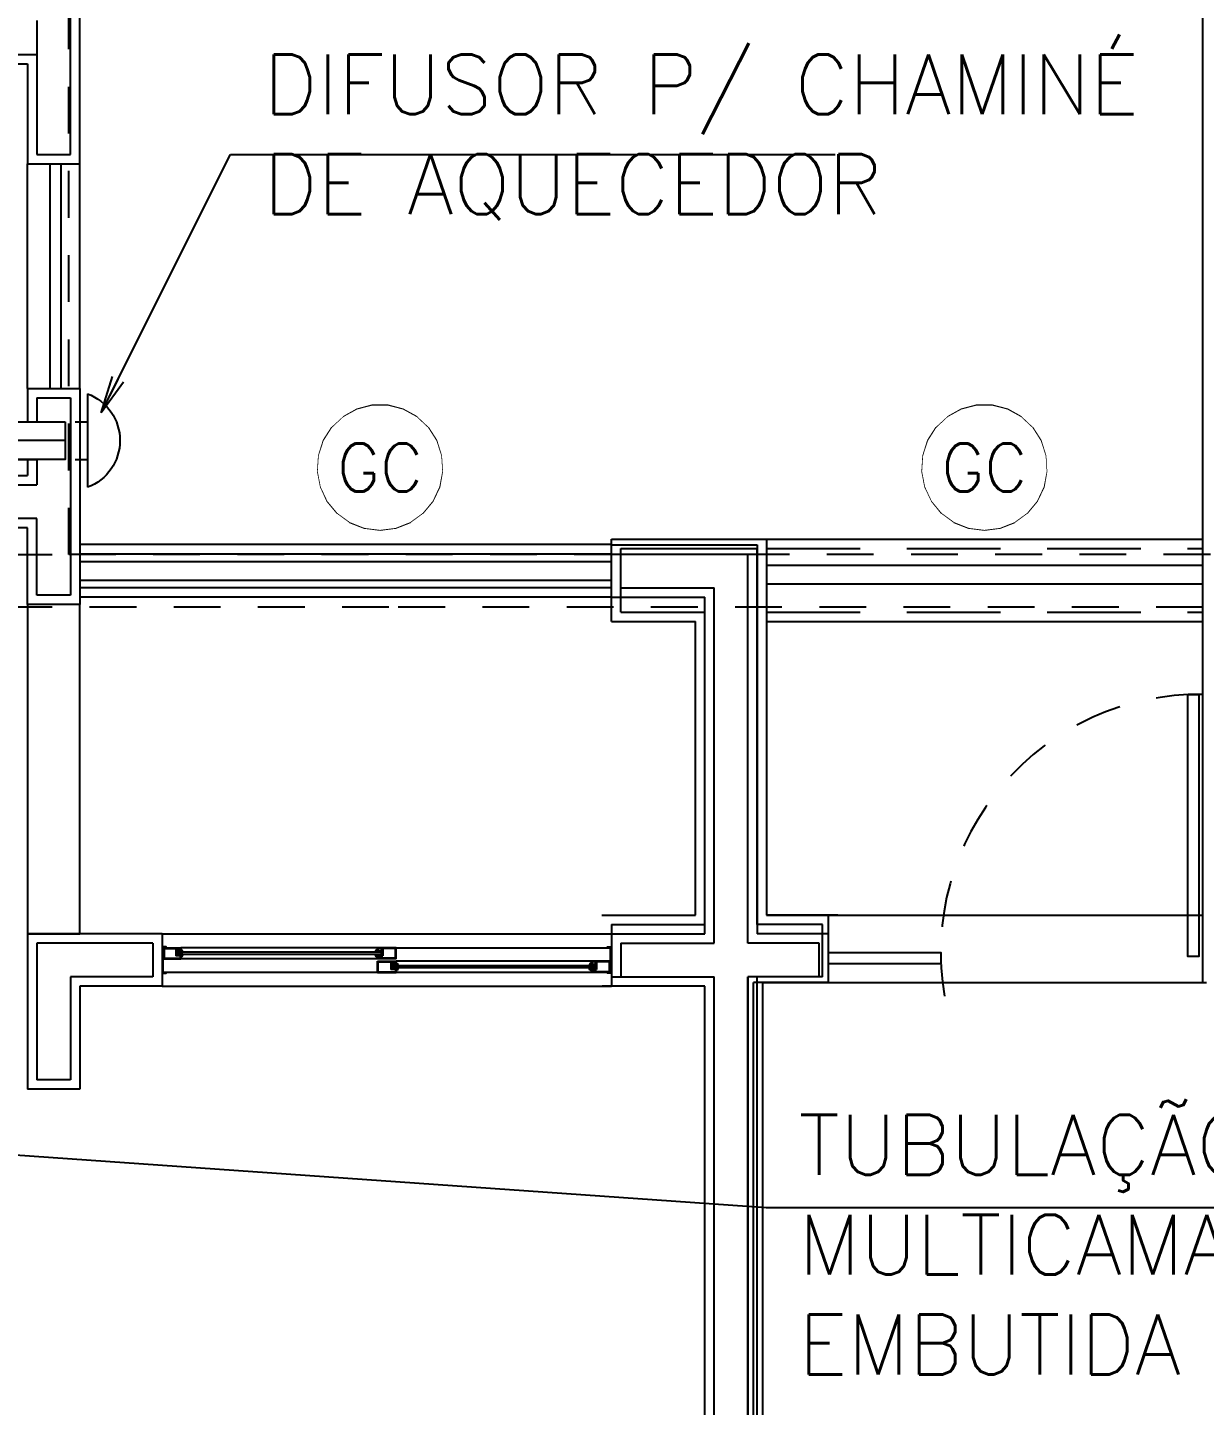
# Model space of a CAD drawing. Header units: millimetres. Extents: x 188.6 to 263.2, y 40.1 to 120.1.
# Drawn here: x 199.146 to 202.291, y 91.815 to 95.496 of the extents above; entities that cross this region are included whole.
import ezdxf
from ezdxf.enums import TextEntityAlignment as Align

# ---------------------------------------------------------------- set-up
doc = ezdxf.new("R2010")
doc.units = ezdxf.units.MM
doc.set_wipeout_variables(frame=1)
for name, pattern in [('_XREF_APTOS 603 E 604$0$XREF-TIPO$0$HIDDEN', [0.375, 0.25, -0.125]), ('_XREF_APTOS 603 E 604$0$XREF-TIPO$0$HIDDEN2', [0.1875, 0.125, -0.0625]), ('DASHDOT2', [0.5, 0.25, -0.125, 0, -0.125]), ('HIDDEN2', [0.1875, 0.125, -0.0625])]:
    doc.linetypes.add(name, pattern=pattern)
for name, color, linetype in [('_XREF_APTOS 603 E 604$0$A-MC-ALVENARIA', 8, 'Continuous'), ('_XREF_APTOS 603 E 604$0$C-MC-COTAS', 8, 'Continuous'), ('_XREF_APTOS 603 E 604$0$R-MC-REBOCO', 8, 'Continuous'), ('_XREF_APTOS 603 E 604$0$XREF-TIPO$0$E-MC-ESQUADRIAS', 8, 'Continuous'), ('_XREF_APTOS 603 E 604$0$XREF-TIPO$0$P-MC-PROJEÇÃO', 8, '_XREF_APTOS 603 E 604$0$XREF-TIPO$0$HIDDEN'), ('_XREF_APTOS 603 E 604$0$XREF-TIPO$0$V-MC-VISTA2', 8, 'Continuous'), ('_XREF_APTOS 603 E 604$0$XREF-TIPO$0$V-MC-VISTA4', 8, 'Continuous'), ('ARQ', 8, 'Continuous'), ('DET-TXT', 7, 'Continuous'), ('ESTR-VIGAS', 11, 'HIDDEN2'), ('ESTRUTURA', 7, 'Continuous'), ('EXAUSTÃO-AQUECEDOR', 244, 'HIDDEN2'), ('GAS-PONTO', 202, 'Continuous'), ('GAS-TEXTO', 7, 'Continuous'), ('HID-TE-AF', 7, 'Continuous'), ('INC-TEXTO', 7, 'Continuous'), ('NORMO-AF', 2, 'Continuous'), ('SAN-EIXOS', 8, 'DASHDOT2')]:
    doc.layers.add(name, color=color, linetype=linetype)
doc.styles.add('60-50', font='romans.shx', dxfattribs={"height": 0.08})
doc.styles.add('60-75', font='romans.shx', dxfattribs={"height": 0.12})
doc.styles.add('ROMANS', font='ROMANS.SHX', dxfattribs={"height": 0.15})
doc.dimstyles.new('BOLAS75', dxfattribs={"dimtxt": 0.12, "dimasz": 0.075, "dimexe": 0.18, "dimexo": 0.06, "dimgap": 0.08, "dimtad": 0, "dimzin": 4, "dimdsep": 46, "dimtxsty": '60-75', "dimblk": 'ORIGIN', "dimcen": 0.09, "dimse1": 1, "dimse2": 1, "dimclrd": 244, "dimclrt": 7, "dimadec": 0, "dimazin": 0, "dimtfac": 1.8, "dimtix": 1, "dimtmove": 2, "dimatfit": 3, "dimldrblk": 'ORIGIN', "dimfxl": 0.18, "dimtvp": 2, "dimtolj": 1, "dimtzin": 4, "dimarcsym": 0})
doc.dimstyles.new('SETAS50', dxfattribs={"dimtxt": 0.08, "dimasz": 0.1, "dimexe": 0.15, "dimexo": 0, "dimgap": 0.1, "dimtad": 1, "dimzin": 10, "dimdsep": 46, "dimtxsty": '60-50', "dimblk1": 'OPEN', "dimblk2": 'OPEN', "dimsah": 1, "dimcen": 0, "dimclrd": 244, "dimclre": 8, "dimclrt": 2, "dimadec": 0, "dimazin": 0, "dimtfac": 1, "dimtix": 1, "dimtmove": 2, "dimatfit": 3, "dimldrblk": 'OPEN', "dimfxl": 0.15, "dimtolj": 1, "dimtzin": 6, "dimarcsym": 0})

# ---------------------------------------------------------------- blocks, each defined once
blk = doc.blocks.new('COBERTURA_29-09-2016')
at = {"layer": 'ESTR-VIGAS'}
for points in [[(-7.42, 7.71), (-7.42, 10.855)], [(-8.94, 7.71), (-7.42, 7.71)], [(-4.37, 7.71), (-7.42, 7.71)], [(-8.94, 7.57), (-6.54, 7.57)], [(-6.54, 7.57), (-4.37, 7.57)]]:
    blk.add_lwpolyline(points, dxfattribs=at)
blk = doc.blocks.new('XREF-TIPO$0$A$C35F81CAF')
at = {"color": 0}
for p, q in [((0.0028, 0.068), (0.0498, 0.068)), ((0.0028, 0.068), (0.0028, 0.038)), ((0.0028, 0.038), (0.0498, 0.038)), ((0.0048, 0.066), (0.0358, 0.066)), ((0.0048, 0.066), (0.0048, 0.04)), ((0.0048, 0.04), (0.0478, 0.04)), ((0.0358, 0.066), (0.0358, 0.046)), ((0.0478, 0.046), (0.0358, 0.046)), ((0.0378, 0.068), (0.0378, 0.048)), ((0.0498, 0.058), (0.0378, 0.058)), ((0.0498, 0.048), (0.0378, 0.048)), ((0.586, 0.056), (0.0388, 0.056)), ((0.0388, 0.05), (0.0388, 0.056)), ((0.586, 0.05), (0.0388, 0.05)), ((0.0398, 0.066), (0.0398, 0.06)), ((0.0398, 0.066), (0.0478, 0.066)), ((0.0478, 0.06), (0.0398, 0.06)), ((0.0478, 0.066), (0.0478, 0.06)), ((0.0478, 0.046), (0.0478, 0.04)), ((0.575, 0.068), (0.0498, 0.068)), ((0.0498, 0.068), (0.0498, 0.058)), ((0.0498, 0.048), (0.0498, 0.038)), ((0.575, 0.038), (0.0498, 0.038)), ((0.625, 0.068), (0.575, 0.068)), ((0.575, 0.068), (0.575, 0.058)), ((0.575, 0.058), (0.587, 0.058)), ((0.575, 0.048), (0.575, 0.038)), ((0.575, 0.048), (0.587, 0.048)), ((0.625, 0.038), (0.575, 0.038)), ((0.585, 0.066), (0.577, 0.066)), ((0.577, 0.066), (0.577, 0.06)), ((0.577, 0.06), (0.585, 0.06)), ((0.577, 0.046), (0.589, 0.046)), ((0.577, 0.046), (0.577, 0.04)), ((0.623, 0.04), (0.577, 0.04)), ((0.585, 0.066), (0.585, 0.06)), ((0.586, 0.05), (0.586, 0.056)), ((0.587, 0.068), (0.587, 0.048)), ((0.623, 0.066), (0.589, 0.066)), ((0.589, 0.066), (0.589, 0.046)), ((0.623, 0.04), (0.623, 0.066)), ((0.625, 0.068), (1.198, 0.068)), ((0.625, 0.038), (0.625, 0.068)), ((0.575, 0.002), (0.002, 0.002)), ((0.575, 0.032), (0.625, 0.032)), ((0.575, 0.002), (0.575, 0.032)), ((0.575, 0.002), (0.625, 0.002)), ((0.577, 0.03), (0.611, 0.03)), ((0.577, 0.004), (0.577, 0.03)), ((0.577, 0.004), (0.623, 0.004)), ((0.611, 0.03), (0.611, 0.01)), ((0.623, 0.01), (0.611, 0.01)), ((0.613, 0.032), (0.613, 0.012)), ((0.625, 0.022), (0.613, 0.022)), ((0.625, 0.012), (0.613, 0.012)), ((1.1573, 0.02), (0.614, 0.02)), ((0.614, 0.014), (0.614, 0.02)), ((1.1573, 0.014), (0.614, 0.014)), ((0.615, 0.03), (0.623, 0.03)), ((0.615, 0.03), (0.615, 0.024)), ((0.623, 0.024), (0.615, 0.024)), ((0.623, 0.03), (0.623, 0.024)), ((0.623, 0.01), (0.623, 0.004)), ((1.1968, 0.032), (0.625, 0.032)), ((0.625, 0.032), (0.625, 0.022)), ((0.625, 0.012), (0.625, 0.002)), ((1.1463, 0.002), (0.625, 0.002)), ((1.1463, 0.032), (1.1463, 0.022)), ((1.1463, 0.022), (1.1583, 0.022)), ((1.1463, 0.012), (1.1463, 0.002)), ((1.1463, 0.012), (1.1583, 0.012)), ((1.1968, 0.002), (1.1463, 0.002)), ((1.1563, 0.03), (1.1483, 0.03)), ((1.1483, 0.03), (1.1483, 0.024)), ((1.1483, 0.024), (1.1563, 0.024)), ((1.1483, 0.01), (1.1603, 0.01)), ((1.1483, 0.01), (1.1483, 0.004)), ((1.1948, 0.004), (1.1483, 0.004)), ((1.1563, 0.03), (1.1563, 0.024)), ((1.1573, 0.014), (1.1573, 0.02)), ((1.1968, 0.032), (1.1583, 0.032)), ((1.1583, 0.032), (1.1583, 0.012)), ((1.1948, 0.03), (1.1603, 0.03)), ((1.1603, 0.03), (1.1603, 0.01)), ((1.1948, 0.004), (1.1948, 0.03)), ((1.1968, 0.002), (1.1968, 0.032))]:
    blk.add_line(p, q, dxfattribs=at)
for points in [[(0, 0), (0.0102, 0), (0.0102, 0.002), (0.002, 0.002), (0.002, 0.068), (0.01, 0.068), (0.01, 0.07), (0, 0.07), (0, 0)], [(1.2, 0), (1.1898, 0), (1.1898, 0.002), (1.198, 0.002), (1.198, 0.068), (1.19, 0.068), (1.19, 0.07), (1.2, 0.07), (1.2, 0)]]:
    blk.add_lwpolyline(points, dxfattribs=at)
for points in [[(0.0503, 0.063), (0.0503, 0.058, -0.414214), (0.0498, 0.0575), (0.0383, 0.0575, 1), (0.0383, 0.0565), (0.0548, 0.0565), (0.0548, 0.058, 0.38517)], [(0.0383, 0.0495, 1), (0.0383, 0.0485), (0.0498, 0.0485, -0.414214), (0.0503, 0.048), (0.0503, 0.043, 0.38517), (0.0548, 0.048), (0.0548, 0.0495)], [(0.5745, 0.063), (0.5745, 0.058, 0.414214), (0.575, 0.0575), (0.5865, 0.0575, -1), (0.5865, 0.0565), (0.57, 0.0565), (0.57, 0.058, -0.38517)], [(0.5865, 0.0495, -1), (0.5865, 0.0485), (0.575, 0.0485, 0.414214), (0.5745, 0.048), (0.5745, 0.043, -0.38517), (0.57, 0.048), (0.57, 0.0495)], [(0.6255, 0.027), (0.6255, 0.022, -0.414214), (0.625, 0.0215), (0.6135, 0.0215, 1), (0.6135, 0.0205), (0.63, 0.0205), (0.63, 0.022, 0.38517)], [(0.6135, 0.0135, 1), (0.6135, 0.0125), (0.625, 0.0125, -0.414214), (0.6255, 0.012), (0.6255, 0.007, 0.38517), (0.63, 0.012), (0.63, 0.0135)], [(1.1463, 0.0215, -0.414214), (1.1458, 0.022), (1.1458, 0.027, 0.38517), (1.1413, 0.022), (1.1413, 0.0205), (1.1578, 0.0205, 1), (1.1578, 0.0215)], [(1.1463, 0.0125, 0.414214), (1.1458, 0.012), (1.1458, 0.007, -0.38517), (1.1413, 0.012), (1.1413, 0.0135), (1.1578, 0.0135, -1), (1.1578, 0.0125)]]:
    blk.add_lwpolyline(points, format="xyb", close=True, dxfattribs=at)
blk = doc.blocks.new('A$C0BE265FA')
at = {"layer": '_XREF_APTOS 603 E 604$0$A-MC-ALVENARIA'}
for p, q in [((-10.59, 6.2101), (-10.225, 6.21)), ((-10.59, 6.0401), (-10.59, 6.2101)), ((-10.2251, 5.2052), (-10.225, 6.2101)), ((-10.59, 6.0401), (-10.365, 6.0401)), ((-10.3651, 5.2052), (-10.365, 6.0401)), ((-10.615, 5.2052), (-10.615, 5.0652)), ((-10.615, 5.2052), (-10.3651, 5.2052)), ((-10.051, 5.2052), (-10.2251, 5.2052)), ((-10.051, 5.0651), (-10.051, 5.2052)), ((-10.615, 5.0652), (-10.3651, 5.0652)), ((-10.2252, -0.0748), (-10.2251, 5.0652)), ((-10.051, 5.0652), (-10.2251, 5.0652))]:
    blk.add_line(p, q, dxfattribs=at)
at = {"layer": '_XREF_APTOS 603 E 604$0$C-MC-COTAS'}
blk.add_line((-10.2101, 5.0501), (-9.735, 5.0501), dxfattribs=at)
at = {"layer": '_XREF_APTOS 603 E 604$0$R-MC-REBOCO'}
for p, q in [((-9.035, 5.0501), (-9.035, 8.9402)), ((-10.615, 6.235), (-10.225, 6.235)), ((-10.615, 6.0152), (-10.615, 6.235)), ((-10.295, 6.235), (-10.2001, 6.235)), ((-10.2001, 6.235), (-10.2001, 5.2302)), ((-10.2001, 6.235), (-10.2001, 5.2302)), ((-10.615, 6.0152), (-10.3901, 6.0152)), ((-10.3901, 5.2302), (-10.3901, 6.0152)), ((-10.365, 6.0152), (-10.365, 6.0152)), ((-10.6401, 5.2302), (-10.3901, 5.2302)), ((-10.2001, 5.2302), (-9.035, 5.2302)), ((-10.035, 5.0501), (-10.035, 5.2302)), ((-10.615, 5.1802), (-10.615, 5.0402)), ((-10.2101, 0.395), (-10.2101, 5.0502)), ((-10.035, 5.0501), (-10.2101, 5.0501)), ((-10.2101, 5.0501), (-9.735, 5.0501)), ((-10.035, 5.0501), (-9.025, 5.0501)), ((-10.3901, 5.0401), (-10.64, 5.0401))]:
    blk.add_line(p, q, dxfattribs=at)
at = {"layer": '_XREF_APTOS 603 E 604$0$XREF-TIPO$0$E-MC-ESQUADRIAS'}
for points in [[(-9.045, 5.8199), (-9.045, 5.1199), (-9.075, 5.1199), (-9.075, 5.8199)], [(-10.035, 5.1301), (-9.735, 5.1301), (-9.735, 5.1001), (-10.035, 5.1001)]]:
    blk.add_lwpolyline(points, close=True, dxfattribs=at)
at = {"layer": '_XREF_APTOS 603 E 604$0$XREF-TIPO$0$P-MC-PROJEÇÃO'}
for p, q in [((-10.2001, 6.21), (-9.035, 6.21)), ((-10.2001, 6.04), (-9.035, 6.04))]:
    blk.add_line(p, q, dxfattribs=at)
at = {"layer": '_XREF_APTOS 603 E 604$0$XREF-TIPO$0$P-MC-PROJEÇÃO', "linetype": '_XREF_APTOS 603 E 604$0$XREF-TIPO$0$HIDDEN2'}
blk.add_arc((-9.045, 5.1301), 0.69, 89.1696, 189.6826, dxfattribs=at)
at = {"layer": '_XREF_APTOS 603 E 604$0$XREF-TIPO$0$V-MC-VISTA2'}
for p, q in [((-10.2001, 6.235), (-9.035, 6.235)), ((-10.2001, 6.0151), (-9.035, 6.0151)), ((-10.0101, 5.2302), (-10.2001, 5.2302))]:
    blk.add_line(p, q, dxfattribs=at)
blk.add_lwpolyline([(-10.2001, 6.0151), (-9.035, 6.0151)], dxfattribs=at)
at = {"layer": '_XREF_APTOS 603 E 604$0$XREF-TIPO$0$V-MC-VISTA4'}
for p, q in [((-10.2001, 6.235), (-9.035, 6.235)), ((-10.2001, 6.1657), (-9.035, 6.1657)), ((-10.2001, 6.1157), (-9.035, 6.1157))]:
    blk.add_line(p, q, dxfattribs=at)
at = {"layer": 'ARQ'}
for p, q in [((-12.06, 7.2629), (-12.06, 10.6402)), ((-12.035, 7.2379), (-12.035, 10.6652)), ((-12.15, 7.6202), (-12.15, 7.2628)), ((-13.95, 7.5302), (-12.15, 7.5302)), ((-13.925, 7.5052), (-12.175, 7.5052)), ((-12.175, 7.5052), (-12.175, 7.2378)), ((-12.15, 7.2628), (-12.06, 7.2628)), ((-12.175, 7.2378), (-12.035, 7.2378)), ((-12.175, 6.6378), (-12.175, 7.2378)), ((-12.115, 6.6378), (-12.115, 7.2378)), ((-12.085, 6.6378), (-12.085, 7.2378)), ((-12.035, 6.6378), (-12.035, 7.2378)), ((-12.175, 6.6378), (-12.175, 6.4052)), ((-12.175, 6.6378), (-12.035, 6.6378)), ((-12.035, 6.6378), (-12.035, 6.0602)), ((-12.15, 6.6128), (-12.15, 6.3802)), ((-12.15, 6.6128), (-12.06, 6.6128)), ((-12.06, 6.6128), (-12.06, 6.0852)), ((-13.22, 6.4052), (-12.175, 6.4052)), ((-13.22, 6.3802), (-12.15, 6.3802)), ((-12.15, 6.2902), (-13.22, 6.2902)), ((-12.175, 6.2652), (-13.22, 6.2652)), ((-12.175, 6.0602), (-12.175, 6.2652)), ((-12.15, 6.0852), (-12.15, 6.2902)), ((-10.615, 6.2202), (-12.0356, 6.2202)), ((-10.615, 6.1952), (-12.0356, 6.1952)), ((-10.615, 6.0802), (-10.615, 6.2202)), ((-10.615, 6.2201), (-10.225, 6.2201)), ((-10.59, 6.1952), (-10.25, 6.1952)), ((-10.59, 6.1052), (-10.59, 6.1952)), ((-10.295, 6.2201), (-10.225, 6.2201)), ((-10.25, 5.1551), (-10.25, 6.1952)), ((-10.225, 6.2201), (-10.225, 5.1801)), ((-10.615, 6.1746), (-12.0356, 6.1746)), ((-10.615, 6.1246), (-12.0356, 6.1246)), ((-12.06, 6.0852), (-12.15, 6.0852)), ((-10.615, 6.1052), (-12.0356, 6.1052)), ((-10.615, 6.0802), (-12.035, 6.0802)), ((-10.615, 6.0803), (-10.365, 6.0803)), ((-10.59, 6.1052), (-10.34, 6.1052)), ((-10.365, 5.1802), (-10.365, 6.0803)), ((-10.34, 5.1552), (-10.34, 6.1052)), ((-12.035, 6.0602), (-12.175, 6.0602)), ((-11.815, 5.1802), (-12.175, 5.1801)), ((-12.175, 5.1801), (-12.175, 4.7652)), ((-11.84, 5.1552), (-12.15, 5.1551)), ((-12.15, 5.1551), (-12.15, 4.7902)), ((-11.84, 5.1552), (-11.84, 5.0652)), ((-11.815, 5.1802), (-11.815, 5.0402)), ((-11.815, 5.1802), (-10.615, 5.1802)), ((-10.615, 5.1802), (-10.615, 5.0402)), ((-10.615, 5.1802), (-10.365, 5.1802)), ((-10.59, 5.1552), (-10.59, 5.0652)), ((-10.59, 5.1552), (-10.34, 5.1552)), ((-10.06, 5.1551), (-10.25, 5.1551)), ((-10.035, 5.1801), (-10.225, 5.1801)), ((-10.06, 5.0651), (-10.06, 5.1551)), ((-10.035, 5.0501), (-10.035, 5.1801)), ((-11.84, 5.0652), (-12.06, 5.0651)), ((-12.06, 5.0651), (-12.06, 4.7902)), ((-10.59, 5.0652), (-10.34, 5.0652)), ((-10.34, 2.9353), (-10.34, 5.0652)), ((-10.25, 5.0651), (-10.25, 1.4951)), ((-10.25, 2.8453), (-10.25, 5.0651)), ((-10.06, 5.0651), (-10.25, 5.0651)), ((-10.235, 1.5101), (-10.235, 5.0501)), ((-10.035, 5.0501), (-10.235, 5.0501)), ((-11.815, 5.0402), (-12.035, 5.0401)), ((-12.035, 5.0401), (-12.035, 4.7652)), ((-11.815, 5.0402), (-10.615, 5.0402)), ((-10.365, 5.0402), (-10.615, 5.0402)), ((-10.365, 2.9603), (-10.365, 5.0402)), ((-12.06, 4.7902), (-12.15, 4.7902)), ((-12.035, 4.7652), (-12.175, 4.7652))]:
    blk.add_line(p, q, dxfattribs=at)
blk.add_lwpolyline([(-12.15, 7.5152), (-12.15, 7.2652)], dxfattribs=at)
blk.add_lwpolyline([(-12.15, 7.5152), (-12.15, 7.2652)], dxfattribs=at)
blk.add_lwpolyline([(-12.035, 6.0602), (-12.175, 6.0602), (-12.175, 5.1801), (-12.035, 5.1801)], close=True, dxfattribs=at)
blk.add_lwpolyline([(-12.035, 6.0602), (-12.175, 6.0602), (-12.175, 5.1801), (-12.035, 5.1801)], close=True, dxfattribs=at)
blk.add_blockref('XREF-TIPO$0$A$C35F81CAF', (-11.815, 5.0752), dxfattribs=at)
blk = doc.blocks.new('_OPEN')
at = {"color": 0, "linetype": 'ByBlock'}
for p, q in [((-1, 0.167), (0, 0)), ((0, 0), (-1, -0.167)), ((0, 0), (-1, 0))]:
    blk.add_line(p, q, dxfattribs=at)
blk = doc.blocks.new('*U102')
blk.add_wipeout([(-0.0146, 0.05), (-0.0146, -0.05), (0.15, -0.05), (0.15, 0.05)])
blk.add_lwpolyline([(-0.0146, 0.05), (-0.0146, -0.05), (0.15, -0.05), (0.15, 0.05)], close=True)
at = {"layer": 'SAN-EIXOS'}
blk.add_line((-0.0146, 0), (0.15, 0), dxfattribs=at)
blk = doc.blocks.new('CHA4')
at = {"layer": 'EXAUSTÃO-AQUECEDOR', "linetype": 'Continuous'}
for p, q in [((-0.9083, 0.3202), (-0.8083, 0.3202)), ((0, -0.125), (0, 0.125))]:
    blk.add_line(p, q, dxfattribs=at)
at = {"layer": 'EXAUSTÃO-AQUECEDOR'}
for p, q in [((-0.9083, 0.3202), (-0.9083, 0.1503)), ((-0.8083, 0.3202), (-0.8083, 0.1503)), ((-0.8083, 0.1503), (-0.9083, 0.1503)), ((-0.7083, 0.0503), (0, 0.0503)), ((-0.7083, 0.0503), (-0.7083, -0.0497)), ((-0.7083, -0.0497), (0, -0.0497))]:
    blk.add_line(p, q, dxfattribs=at)
for centre, radius, start, end in [((-0.8583, 0.3202), 0.05, 360, 180), ((-0.7083, 0.1503), 0.2, 180, 270), ((-0.7083, 0.1503), 0.1, 180, 270)]:
    blk.add_arc(centre, radius, start, end, dxfattribs=at)
at = {"layer": 'EXAUSTÃO-AQUECEDOR', "linetype": 'Continuous'}
blk.add_arc((-0.0474, 0), 0.1337, 290.7729, 69.2271, dxfattribs=at)
blk = doc.blocks.new('_Origin')
at = {"layer": 'NORMO-AF', "color": 0, "lineweight": -2}
blk.add_line((0, 0), (-1, 0), dxfattribs=at)
blk.add_circle((0, 0), 0.5, dxfattribs=at)
blk = doc.blocks.new('INC-OBJETO')
at = {"color": 0}
blk.add_lwpolyline([(0, 0.002084), (-0.000518, 0.002019), (-0.001004, 0.001827), (-0.001427, 0.001519), (-0.00176, 0.001117), (-0.001982, 0.000644), (-0.00208, 0.000131), (-0.002047, -0.000391), (-0.001886, -0.000887), (-0.001606, -0.001329), (-0.001225, -0.001686), (-0.000767, -0.001938), (-0.000261, -0.002068), (0.000261, -0.002068), (0.000767, -0.001938), (0.001225, -0.001686), (0.001606, -0.001329), (0.001886, -0.000887), (0.002047, -0.000391), (0.00208, 0.000131), (0.001982, 0.000644), (0.00176, 0.001117), (0.001427, 0.001519), (0.001004, 0.001827), (0.000518, 0.002019)], close=True, dxfattribs=at)
blk.add_wipeout([(0, 0.002084), (-0.000518, 0.002019), (-0.001004, 0.001827), (-0.001427, 0.001519), (-0.00176, 0.001117), (-0.001982, 0.000644), (-0.00208, 0.000131), (-0.002047, -0.000391), (-0.001886, -0.000887), (-0.001606, -0.001329), (-0.001225, -0.001686), (-0.000767, -0.001938), (-0.000261, -0.002068), (0.000261, -0.002068), (0.000767, -0.001938), (0.001225, -0.001686), (0.001606, -0.001329), (0.001886, -0.000887), (0.002047, -0.000391), (0.00208, 0.000131), (0.001982, 0.000644), (0.00176, 0.001117), (0.001427, 0.001519), (0.001004, 0.001827), (0.000518, 0.002019)], dxfattribs=at)
at = {"color": 0, "style": 'ROMANS', "width": 1.285725}
blk.add_attdef('OBJETO', text='', height=0.0016, dxfattribs=at).set_placement((-0.001786, -0.00083), (0.001643, -0.00083), align=Align.FIT)

msp = doc.modelspace()

# ---------------------------------------------------------------- block references
at = {"layer": 'ESTRUTURA'}
msp.add_blockref('COBERTURA_29-09-2016', (206.677, 86.3784), dxfattribs=at)

# ---------------------------------------------------------------- next in the draw order: block references
at = {"layer": 'ARQ'}
msp.add_blockref('A$C0BE265FA', (211.3213, 87.8947), dxfattribs=at)

# ---------------------------------------------------------------- next in the draw order: block references
at = {"layer": 'GAS-PONTO', "xscale": -1}
msp.add_blockref('*U102', (199.2318, 94.3928, 0), dxfattribs=at)
at = {"layer": 'INC-TEXTO'}
ref = msp.add_blockref('INC-OBJETO', (201.703, 94.321), dxfattribs=dict(at, xscale=80, yscale=80, zscale=80, rotation=180))
ref.add_attrib('OBJETO', 'GC', dxfattribs={"layer": '0', "height": 0.128, "style": 'ROMANS'}).set_placement((201.703, 94.321), align=Align.MIDDLE_CENTER)

# ---------------------------------------------------------------- next in the draw order: texts
at = {"layer": 'GAS-TEXTO', "insert": (201.2068, 92.5912), "char_height": 0.16, "width": 3.014298, "attachment_point": 1, "style": '60-75'}
msp.add_mtext('TUBULAÇÃO PEX-GÁS MULTICAMADAS 16mm EMBUTIDA NO PISO ', dxfattribs=at)
at = {"layer": 'HID-TE-AF', "insert": (199.7773, 95.4247), "char_height": 0.16, "width": 2.477409, "attachment_point": 1, "style": '60-75'}
msp.add_mtext('DIFUSOR P/ CHAMINÉ\\PDE AQUECEDOR', dxfattribs=at)

# ---------------------------------------------------------------- next in the draw order: leaders
at = {"layer": 'DET-TXT'}
msp.add_leader([(199.3433, 94.4671), (199.6885, 95.1569), (201.3039, 95.1569)], dimstyle='SETAS50', dxfattribs=at)
at = {"layer": 'GAS-TEXTO'}
msp.add_leader([(198.4472, 92.5318), (201.1196, 92.3435), (203.8102, 92.3435)], dimstyle='BOLAS75', dxfattribs=at)

# ---------------------------------------------------------------- next in the draw order: block references
at = {"layer": 'EXAUSTÃO-AQUECEDOR', "linetype": 'Continuous', "xscale": -1, "rotation": 180}
msp.add_blockref('CHA4', (199.3069, 94.3931, 0), dxfattribs=at)
at = {"layer": 'INC-TEXTO'}
ref = msp.add_blockref('INC-OBJETO', (200.0881, 94.321), dxfattribs=dict(at, xscale=80, yscale=80, zscale=80, rotation=180))
ref.add_attrib('OBJETO', 'GC', dxfattribs={"layer": '0', "height": 0.128, "style": 'ROMANS'}).set_placement((200.0881, 94.321), align=Align.MIDDLE_CENTER)

doc.saveas('drawing.dxf')
